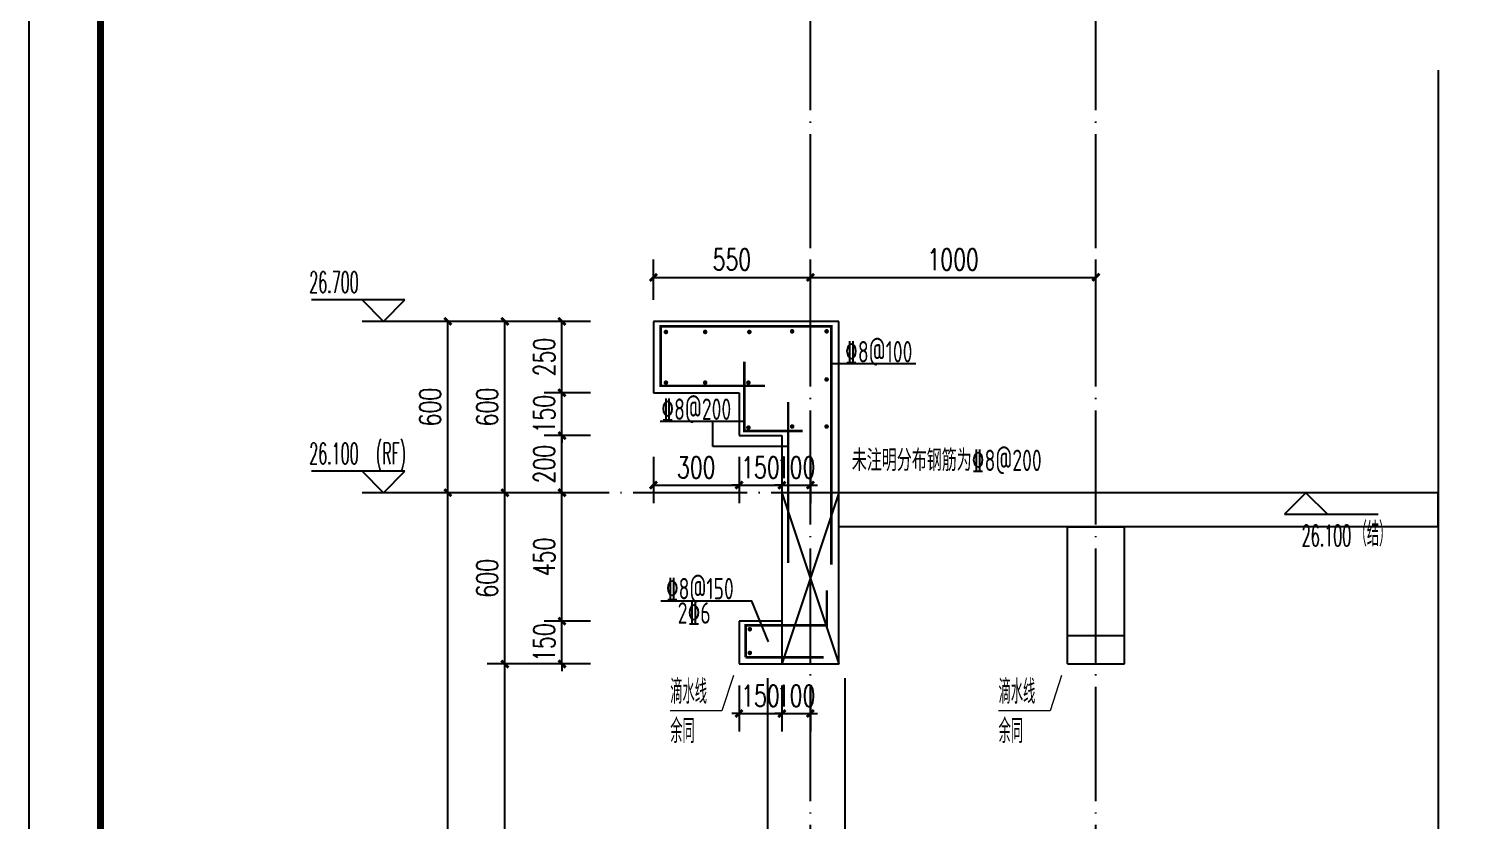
# Model space of a CAD drawing. Extents: x 393367 to 3005760, y 4998 to 826018.
# Drawn here: x 2895955 to 2901041, y 456993 to 459767 of the extents above; entities that cross this region are included whole.
import ezdxf

# ---------------------------------------------------------------- set-up
doc = ezdxf.new("R2010")
doc.units = 0
doc.header["$LTSCALE"] = 1000
doc.linetypes.add('DOTE', pattern=[2.42, 2, -0.2, 0.02, -0.2])
doc.layers.get('0').update_dxf_attribs({"linetype": 'CONTINUOUS'})
doc.layers.get('Defpoints').update_dxf_attribs({"linetype": 'CONTINUOUS'})
for name, color, linetype in [('DIM_ELEV', 3, 'CONTINUOUS'), ('DIM_SYMB', 3, 'CONTINUOUS'), ('DOTE', 8, 'DOTE'), ('PUB_DIM', 3, 'CONTINUOUS'), ('PUB_TEXT', 7, 'CONTINUOUS'), ('S-大样-砼线', 7, 'CONTINUOUS'), ('S-引出线', 40, 'CONTINUOUS'), ('TEXT', 7, 'CONTINUOUS'), ('WALL', 130, 'CONTINUOUS'), ('图框', 7, 'CONTINUOUS'), ('看线', 251, 'CONTINUOUS')]:
    doc.layers.add(name, color=color, linetype=linetype)
doc.layers.add('DIM_IDEN', color=3, linetype='CONTINUOUS', lineweight=15)
doc.layers.add('REIN', color=1, linetype='CONTINUOUS', lineweight=18)
doc.layers.add('yichutu', color=7, linetype='CONTINUOUS', true_color=0xffffff, plot=False)
doc.styles.add('_TCH_DIM', font='simplex.shx', dxfattribs={"width": 0.65, "bigfont": 'gbcbig.shx'})
doc.styles.add('_TCH_DIM_T3', font='SIMPLEX', dxfattribs={"width": 0.705882, "bigfont": 'GBCBIG'})
doc.styles.add('DIM_FONT_T3', font='SIMPLEX', dxfattribs={"width": 0.705882, "bigfont": 'GBCBIG'})
doc.styles.add('TSSD_Rein', font='Tssdeng.shx', dxfattribs={"width": 0.7, "bigfont": 'hztxt.shx'})
doc.dimstyles.new('_TCH_ARCH&&25', dxfattribs={"dimtxt": 74.375, "dimasz": 25, "dimexe": 62.5, "dimexo": 75, "dimgap": 25, "dimtad": 1, "dimdec": 0, "dimzin": 0, "dimdsep": 46, "dimtxsty": '_TCH_DIM_T3', "dimblk": 'ARCHTICK', "dimcen": 0.09, "dimclrt": 7, "dimazin": 2, "dimtfac": 1, "dimtdec": 0, "dimtix": 1, "dimtmove": 2, "dimatfit": 3, "dimfxl": 1, "dimtolj": 1, "dimtzin": 0, "dimarcsym": 0})

# ---------------------------------------------------------------- blocks, each defined once
blk = doc.blocks.new('GFDDDDRG')
at = {"layer": '图框'}
blk.add_lwpolyline([(923310, -107437), (923310, -159999), (893610, -159999), (893610, -107437)], close=True, dxfattribs=at)
blk.add_lwpolyline([(923310, -107437), (923310, -159999), (893610, -159999), (893610, -107437)], close=True, dxfattribs=at)
at = {"layer": '图框', "const_width": 50}
blk.add_lwpolyline([(894110, -159499), (922810, -159499), (922810, -108687), (894110, -108687)], close=True, dxfattribs=at)
blk = doc.blocks.new('A$C351C53CB')
at = {"layer": 'DIM_ELEV'}
for p, q in [((-150, 6475), (-478, 6475)), ((-225, 6400), (-300, 6475)), ((-225, 6400), (-150, 6475)), ((200, 6400), (-300, 6400)), ((-150, 5875), (-478, 5875)), ((-225, 5800), (-300, 5875)), ((-225, 5800), (-150, 5875)), ((200, 5800), (-300, 5800))]:
    blk.add_line(p, q, dxfattribs=at)
at = {"layer": 'PUB_TEXT', "style": '_TCH_DIM', "width": 0.494118}
for s, p in [('26.700', (-485.5, 6500)), ('26.100', (-485.5, 5900)), ('(RF)', (-251.8, 5900))]:
    blk.add_text(s, height=74.38, dxfattribs=at).set_placement(p)
blk = doc.blocks.new('_ArchTick')
at = {"color": 0, "linetype": 'ByBlock', "const_width": 0.4}
blk.add_lwpolyline([(-0.5, -0.5), (0.5, 0.5)], dxfattribs=at)
blk = doc.blocks.new('*D1505')
at = {"layer": 'Defpoints', "color": 0, "transparency": 16777216}
for p in [(2898441.8, 457542.7), (2898591.8, 457542.7), (2898591.8, 457369)]:
    blk.add_point(p, dxfattribs=at)
at = {"layer": 'PUB_DIM', "color": 0, "lineweight": -2, "transparency": 16777216}
for p, q in [((2898441.8, 457467.7), (2898441.8, 457306.5)), ((2898591.8, 457467.7), (2898591.8, 457306.5)), ((2898441.8, 457369), (2898416.8, 457369)), ((2898441.8, 457369), (2898591.8, 457369)), ((2898591.8, 457369), (2898616.8, 457369))]:
    blk.add_line(p, q, dxfattribs=at)
at = {"layer": 'PUB_DIM', "color": 0, "lineweight": -2, "transparency": 16777216, "xscale": 25, "yscale": 25, "zscale": 25}
blk.add_blockref('_ArchTick', (2898441.8, 457369), dxfattribs=at)
at = {"layer": 'PUB_DIM', "color": 0, "lineweight": -2, "transparency": 16777216, "xscale": 25, "yscale": 25, "zscale": 25, "rotation": 180}
blk.add_blockref('_ArchTick', (2898591.8, 457369), dxfattribs=at)
at = {"layer": 'PUB_DIM', "color": 7, "transparency": 16777216, "insert": (2898516.8, 457431.2), "char_height": 74.38, "attachment_point": 5, "style": '_TCH_DIM_T3'}
blk.add_mtext('\\A1;150', dxfattribs=at)
blk = doc.blocks.new('*D1506')
at = {"layer": 'Defpoints', "color": 0, "transparency": 16777216}
for p in [(2898591.8, 457542.7), (2898691.8, 457542.7), (2898691.8, 457369)]:
    blk.add_point(p, dxfattribs=at)
at = {"layer": 'PUB_DIM', "color": 0, "lineweight": -2, "transparency": 16777216}
for p, q in [((2898591.8, 457467.7), (2898591.8, 457306.5)), ((2898691.8, 457467.7), (2898691.8, 457306.5)), ((2898591.8, 457369), (2898566.8, 457369)), ((2898591.8, 457369), (2898691.8, 457369)), ((2898691.8, 457369), (2898716.8, 457369))]:
    blk.add_line(p, q, dxfattribs=at)
at = {"layer": 'PUB_DIM', "color": 0, "lineweight": -2, "transparency": 16777216, "xscale": 25, "yscale": 25, "zscale": 25}
blk.add_blockref('_ArchTick', (2898591.8, 457369), dxfattribs=at)
at = {"layer": 'PUB_DIM', "color": 0, "lineweight": -2, "transparency": 16777216, "xscale": 25, "yscale": 25, "zscale": 25, "rotation": 180}
blk.add_blockref('_ArchTick', (2898691.8, 457369), dxfattribs=at)
at = {"layer": 'PUB_DIM', "color": 7, "transparency": 16777216, "insert": (2898641.8, 457431.2), "char_height": 74.38, "attachment_point": 5, "style": '_TCH_DIM_T3'}
blk.add_mtext('\\A1;100', dxfattribs=at)
blk = doc.blocks.new('*D1507')
at = {"layer": 'Defpoints', "color": 0, "transparency": 16777216}
for p in [(2898141.8, 458342.7), (2898441.8, 458342.7), (2898441.8, 458169)]:
    blk.add_point(p, dxfattribs=at)
at = {"layer": 'PUB_DIM', "color": 0, "lineweight": -2, "transparency": 16777216}
for p, q in [((2898141.8, 458267.7), (2898141.8, 458106.5)), ((2898441.8, 458267.7), (2898441.8, 458106.5)), ((2898141.8, 458169), (2898441.8, 458169))]:
    blk.add_line(p, q, dxfattribs=at)
at = {"layer": 'PUB_DIM', "color": 0, "lineweight": -2, "transparency": 16777216, "xscale": 25, "yscale": 25, "zscale": 25, "rotation": 180}
blk.add_blockref('_ArchTick', (2898141.8, 458169), dxfattribs=at)
at = {"layer": 'PUB_DIM', "color": 0, "lineweight": -2, "transparency": 16777216, "xscale": 25, "yscale": 25, "zscale": 25}
blk.add_blockref('_ArchTick', (2898441.8, 458169), dxfattribs=at)
at = {"layer": 'PUB_DIM', "color": 7, "transparency": 16777216, "insert": (2898291.8, 458231.2), "char_height": 74.38, "attachment_point": 5, "style": '_TCH_DIM_T3'}
blk.add_mtext('\\A1;300', dxfattribs=at)
blk = doc.blocks.new('*D1508')
at = {"layer": 'Defpoints', "color": 0, "transparency": 16777216}
for p in [(2898441.8, 458342.7), (2898591.8, 458342.7), (2898591.8, 458169)]:
    blk.add_point(p, dxfattribs=at)
at = {"layer": 'PUB_DIM', "color": 0, "lineweight": -2, "transparency": 16777216}
for p, q in [((2898441.8, 458267.7), (2898441.8, 458106.5)), ((2898591.8, 458267.7), (2898591.8, 458106.5)), ((2898441.8, 458169), (2898416.8, 458169)), ((2898441.8, 458169), (2898591.8, 458169)), ((2898591.8, 458169), (2898616.8, 458169))]:
    blk.add_line(p, q, dxfattribs=at)
at = {"layer": 'PUB_DIM', "color": 0, "lineweight": -2, "transparency": 16777216, "xscale": 25, "yscale": 25, "zscale": 25}
blk.add_blockref('_ArchTick', (2898441.8, 458169), dxfattribs=at)
at = {"layer": 'PUB_DIM', "color": 0, "lineweight": -2, "transparency": 16777216, "xscale": 25, "yscale": 25, "zscale": 25, "rotation": 180}
blk.add_blockref('_ArchTick', (2898591.8, 458169), dxfattribs=at)
at = {"layer": 'PUB_DIM', "color": 7, "transparency": 16777216, "insert": (2898516.8, 458231.2), "char_height": 74.38, "attachment_point": 5, "style": '_TCH_DIM_T3'}
blk.add_mtext('\\A1;150', dxfattribs=at)
blk = doc.blocks.new('*D1509')
at = {"layer": 'Defpoints', "color": 0, "transparency": 16777216}
for p in [(2898591.8, 458342.7), (2898691.8, 458342.7), (2898691.8, 458169)]:
    blk.add_point(p, dxfattribs=at)
at = {"layer": 'PUB_DIM', "color": 0, "lineweight": -2, "transparency": 16777216}
for p, q in [((2898591.8, 458267.7), (2898591.8, 458106.5)), ((2898691.8, 458267.7), (2898691.8, 458106.5)), ((2898591.8, 458169), (2898566.8, 458169)), ((2898591.8, 458169), (2898691.8, 458169)), ((2898691.8, 458169), (2898716.8, 458169))]:
    blk.add_line(p, q, dxfattribs=at)
at = {"layer": 'PUB_DIM', "color": 0, "lineweight": -2, "transparency": 16777216, "xscale": 25, "yscale": 25, "zscale": 25}
blk.add_blockref('_ArchTick', (2898591.8, 458169), dxfattribs=at)
at = {"layer": 'PUB_DIM', "color": 0, "lineweight": -2, "transparency": 16777216, "xscale": 25, "yscale": 25, "zscale": 25, "rotation": 180}
blk.add_blockref('_ArchTick', (2898691.8, 458169), dxfattribs=at)
at = {"layer": 'PUB_DIM', "color": 7, "transparency": 16777216, "insert": (2898641.8, 458231.2), "char_height": 74.38, "attachment_point": 5, "style": '_TCH_DIM_T3'}
blk.add_mtext('\\A1;100', dxfattribs=at)
blk = doc.blocks.new('*D1510')
at = {"layer": 'Defpoints', "color": 0, "transparency": 16777216}
for p in [(2898691.8, 458896.9), (2898141.8, 458742.7), (2898691.8, 458742.7)]:
    blk.add_point(p, dxfattribs=at)
at = {"layer": 'PUB_DIM', "color": 0, "lineweight": -2, "transparency": 16777216}
for p, q in [((2898141.8, 458817.7), (2898141.8, 458959.4)), ((2898691.8, 458817.7), (2898691.8, 458959.4)), ((2898141.8, 458896.9), (2898691.8, 458896.9))]:
    blk.add_line(p, q, dxfattribs=at)
at = {"layer": 'PUB_DIM', "color": 0, "lineweight": -2, "transparency": 16777216, "xscale": 25, "yscale": 25, "zscale": 25, "rotation": 180}
blk.add_blockref('_ArchTick', (2898141.8, 458896.9), dxfattribs=at)
at = {"layer": 'PUB_DIM', "color": 0, "lineweight": -2, "transparency": 16777216, "xscale": 25, "yscale": 25, "zscale": 25}
blk.add_blockref('_ArchTick', (2898691.8, 458896.9), dxfattribs=at)
at = {"layer": 'PUB_DIM', "color": 7, "transparency": 16777216, "insert": (2898416.8, 458959.1), "char_height": 74.38, "attachment_point": 5, "style": '_TCH_DIM_T3'}
blk.add_mtext('\\A1;550', dxfattribs=at)
blk = doc.blocks.new('*D1511')
at = {"layer": 'Defpoints', "color": 0, "transparency": 16777216}
for p in [(2899691.8, 458896.9), (2898691.8, 458742.7), (2899691.8, 458742.7)]:
    blk.add_point(p, dxfattribs=at)
at = {"layer": 'PUB_DIM', "color": 0, "lineweight": -2, "transparency": 16777216}
for p, q in [((2898691.8, 458817.7), (2898691.8, 458959.4)), ((2899691.8, 458817.7), (2899691.8, 458959.4)), ((2898691.8, 458896.9), (2899691.8, 458896.9))]:
    blk.add_line(p, q, dxfattribs=at)
at = {"layer": 'PUB_DIM', "color": 0, "lineweight": -2, "transparency": 16777216, "xscale": 25, "yscale": 25, "zscale": 25, "rotation": 180}
blk.add_blockref('_ArchTick', (2898691.8, 458896.9), dxfattribs=at)
at = {"layer": 'PUB_DIM', "color": 0, "lineweight": -2, "transparency": 16777216, "xscale": 25, "yscale": 25, "zscale": 25}
blk.add_blockref('_ArchTick', (2899691.8, 458896.9), dxfattribs=at)
at = {"layer": 'PUB_DIM', "color": 7, "transparency": 16777216, "insert": (2899191.8, 458959.1), "char_height": 74.38, "attachment_point": 5, "style": '_TCH_DIM_T3'}
blk.add_mtext('\\A1;1000', dxfattribs=at)
blk = doc.blocks.new('*D1512')
at = {"layer": 'Defpoints', "color": 0, "transparency": 16777216}
for p in [(2897821.6, 458742.7), (2897996.3, 458742.7), (2897996.3, 458492.7)]:
    blk.add_point(p, dxfattribs=at)
at = {"layer": 'PUB_DIM', "color": 0, "lineweight": -2, "transparency": 16777216}
for p, q in [((2897921.3, 458742.7), (2897759.1, 458742.7)), ((2897821.6, 458492.7), (2897821.6, 458742.7)), ((2897921.3, 458492.7), (2897759.1, 458492.7))]:
    blk.add_line(p, q, dxfattribs=at)
at = {"layer": 'PUB_DIM', "color": 0, "lineweight": -2, "transparency": 16777216, "xscale": 25, "yscale": 25, "zscale": 25}
for p, rotation in [((2897821.6, 458742.7), 90), ((2897821.6, 458492.7), 270)]:
    blk.add_blockref('_ArchTick', p, dxfattribs=dict(at, rotation=rotation))
at = {"layer": 'PUB_DIM', "color": 7, "transparency": 16777216, "insert": (2897759.5, 458617.7), "char_height": 74.38, "attachment_point": 5, "rotation": 90, "style": '_TCH_DIM_T3'}
blk.add_mtext('\\A1;250', dxfattribs=at)
blk = doc.blocks.new('*D1513')
at = {"layer": 'Defpoints', "color": 0, "transparency": 16777216}
for p in [(2897821.6, 458492.7), (2897996.3, 458492.7), (2897996.3, 458342.7)]:
    blk.add_point(p, dxfattribs=at)
at = {"layer": 'PUB_DIM', "color": 0, "lineweight": -2, "transparency": 16777216}
for p, q in [((2897921.3, 458492.7), (2897759.1, 458492.7)), ((2897821.6, 458492.7), (2897821.6, 458517.7)), ((2897821.6, 458342.7), (2897821.6, 458492.7)), ((2897921.3, 458342.7), (2897759.1, 458342.7)), ((2897821.6, 458342.7), (2897821.6, 458317.7))]:
    blk.add_line(p, q, dxfattribs=at)
at = {"layer": 'PUB_DIM', "color": 0, "lineweight": -2, "transparency": 16777216, "xscale": 25, "yscale": 25, "zscale": 25}
for p, rotation in [((2897821.6, 458492.7), 270), ((2897821.6, 458342.7), 90)]:
    blk.add_blockref('_ArchTick', p, dxfattribs=dict(at, rotation=rotation))
at = {"layer": 'PUB_DIM', "color": 7, "transparency": 16777216, "insert": (2897759.5, 458417.7), "char_height": 74.38, "attachment_point": 5, "rotation": 90, "style": '_TCH_DIM_T3'}
blk.add_mtext('\\A1;150', dxfattribs=at)
blk = doc.blocks.new('*D1514')
at = {"layer": 'Defpoints', "color": 0, "transparency": 16777216}
for p in [(2897821.6, 458342.7), (2897996.3, 458342.7), (2897996.3, 458142.7)]:
    blk.add_point(p, dxfattribs=at)
at = {"layer": 'PUB_DIM', "color": 0, "lineweight": -2, "transparency": 16777216}
for p, q in [((2897921.3, 458342.7), (2897759.1, 458342.7)), ((2897821.6, 458142.7), (2897821.6, 458342.7)), ((2897921.3, 458142.7), (2897759.1, 458142.7))]:
    blk.add_line(p, q, dxfattribs=at)
at = {"layer": 'PUB_DIM', "color": 0, "lineweight": -2, "transparency": 16777216, "xscale": 25, "yscale": 25, "zscale": 25}
for p, rotation in [((2897821.6, 458342.7), 90), ((2897821.6, 458142.7), 270)]:
    blk.add_blockref('_ArchTick', p, dxfattribs=dict(at, rotation=rotation))
at = {"layer": 'PUB_DIM', "color": 7, "transparency": 16777216, "insert": (2897759.5, 458242.7), "char_height": 74.38, "attachment_point": 5, "rotation": 90, "style": '_TCH_DIM_T3'}
blk.add_mtext('\\A1;200', dxfattribs=at)
blk = doc.blocks.new('*D1515')
at = {"layer": 'Defpoints', "color": 0, "transparency": 16777216}
for p in [(2897821.6, 458142.7), (2897996.3, 458142.7), (2897996.3, 457692.7)]:
    blk.add_point(p, dxfattribs=at)
at = {"layer": 'PUB_DIM', "color": 0, "lineweight": -2, "transparency": 16777216}
for p, q in [((2897921.3, 458142.7), (2897759.1, 458142.7)), ((2897821.6, 457692.7), (2897821.6, 458142.7)), ((2897921.3, 457692.7), (2897759.1, 457692.7))]:
    blk.add_line(p, q, dxfattribs=at)
at = {"layer": 'PUB_DIM', "color": 0, "lineweight": -2, "transparency": 16777216, "xscale": 25, "yscale": 25, "zscale": 25}
for p, rotation in [((2897821.6, 458142.7), 90), ((2897821.6, 457692.7), 270)]:
    blk.add_blockref('_ArchTick', p, dxfattribs=dict(at, rotation=rotation))
at = {"layer": 'PUB_DIM', "color": 7, "transparency": 16777216, "insert": (2897759.5, 457917.7), "char_height": 74.38, "attachment_point": 5, "rotation": 90, "style": '_TCH_DIM_T3'}
blk.add_mtext('\\A1;450', dxfattribs=at)
blk = doc.blocks.new('*D1516')
at = {"layer": 'Defpoints', "color": 0, "transparency": 16777216}
for p in [(2897821.6, 457692.7), (2897996.3, 457692.7), (2897996.3, 457542.7)]:
    blk.add_point(p, dxfattribs=at)
at = {"layer": 'PUB_DIM', "color": 0, "lineweight": -2, "transparency": 16777216}
for p, q in [((2897921.3, 457692.7), (2897759.1, 457692.7)), ((2897821.6, 457692.7), (2897821.6, 457717.7)), ((2897821.6, 457542.7), (2897821.6, 457692.7)), ((2897921.3, 457542.7), (2897759.1, 457542.7)), ((2897821.6, 457542.7), (2897821.6, 457517.7))]:
    blk.add_line(p, q, dxfattribs=at)
at = {"layer": 'PUB_DIM', "color": 0, "lineweight": -2, "transparency": 16777216, "xscale": 25, "yscale": 25, "zscale": 25}
for p, rotation in [((2897821.6, 457692.7), 270), ((2897821.6, 457542.7), 90)]:
    blk.add_blockref('_ArchTick', p, dxfattribs=dict(at, rotation=rotation))
at = {"layer": 'PUB_DIM', "color": 7, "transparency": 16777216, "insert": (2897759.5, 457617.7), "char_height": 74.38, "attachment_point": 5, "rotation": 90, "style": '_TCH_DIM_T3'}
blk.add_mtext('\\A1;150', dxfattribs=at)
blk = doc.blocks.new('*D1531')
at = {"layer": 'Defpoints', "color": 0, "transparency": 16777216}
for p in [(2897621.6, 457542.7), (2897921.6, 457542.7), (2897921.6, 456142.7)]:
    blk.add_point(p, dxfattribs=at)
at = {"layer": 'PUB_DIM', "color": 0, "lineweight": -2, "transparency": 16777216}
for p, q in [((2897846.6, 457542.7), (2897559.1, 457542.7)), ((2897621.6, 456142.7), (2897621.6, 457542.7)), ((2897846.6, 456142.7), (2897559.1, 456142.7))]:
    blk.add_line(p, q, dxfattribs=at)
at = {"layer": 'PUB_DIM', "color": 0, "lineweight": -2, "transparency": 16777216, "xscale": 25, "yscale": 25, "zscale": 25}
for p, rotation in [((2897621.6, 457542.7), 90), ((2897621.6, 456142.7), 270)]:
    blk.add_blockref('_ArchTick', p, dxfattribs=dict(at, rotation=rotation))
at = {"layer": 'PUB_DIM', "color": 7, "transparency": 16777216, "insert": (2897559.5, 456842.7), "char_height": 74.38, "attachment_point": 5, "rotation": 90, "style": '_TCH_DIM_T3'}
blk.add_mtext('\\A1;1400', dxfattribs=at)
blk = doc.blocks.new('*D1532')
at = {"layer": 'Defpoints', "color": 0, "transparency": 16777216}
for p in [(2897621.6, 458142.7), (2897921.6, 458142.7), (2897921.6, 457542.7)]:
    blk.add_point(p, dxfattribs=at)
at = {"layer": 'PUB_DIM', "color": 0, "lineweight": -2, "transparency": 16777216}
for p, q in [((2897846.6, 458142.7), (2897559.1, 458142.7)), ((2897621.6, 457542.7), (2897621.6, 458142.7)), ((2897846.6, 457542.7), (2897559.1, 457542.7))]:
    blk.add_line(p, q, dxfattribs=at)
at = {"layer": 'PUB_DIM', "color": 0, "lineweight": -2, "transparency": 16777216, "xscale": 25, "yscale": 25, "zscale": 25}
for p, rotation in [((2897621.6, 458142.7), 90), ((2897621.6, 457542.7), 270)]:
    blk.add_blockref('_ArchTick', p, dxfattribs=dict(at, rotation=rotation))
at = {"layer": 'PUB_DIM', "color": 7, "transparency": 16777216, "insert": (2897559.5, 457842.7), "char_height": 74.38, "attachment_point": 5, "rotation": 90, "style": '_TCH_DIM_T3'}
blk.add_mtext('\\A1;600', dxfattribs=at)
blk = doc.blocks.new('*D1533')
at = {"layer": 'Defpoints', "color": 0, "transparency": 16777216}
for p in [(2897621.6, 458742.7), (2897921.6, 458742.7), (2897921.6, 458142.7)]:
    blk.add_point(p, dxfattribs=at)
at = {"layer": 'PUB_DIM', "color": 0, "lineweight": -2, "transparency": 16777216}
for p, q in [((2897846.6, 458742.7), (2897559.1, 458742.7)), ((2897621.6, 458142.7), (2897621.6, 458742.7)), ((2897846.6, 458142.7), (2897559.1, 458142.7))]:
    blk.add_line(p, q, dxfattribs=at)
at = {"layer": 'PUB_DIM', "color": 0, "lineweight": -2, "transparency": 16777216, "xscale": 25, "yscale": 25, "zscale": 25}
for p, rotation in [((2897621.6, 458742.7), 90), ((2897621.6, 458142.7), 270)]:
    blk.add_blockref('_ArchTick', p, dxfattribs=dict(at, rotation=rotation))
at = {"layer": 'PUB_DIM', "color": 7, "transparency": 16777216, "insert": (2897559.5, 458442.7), "char_height": 74.38, "attachment_point": 5, "rotation": 90, "style": '_TCH_DIM_T3'}
blk.add_mtext('\\A1;600', dxfattribs=at)
blk = doc.blocks.new('*D1539')
at = {"layer": 'Defpoints', "color": 0, "transparency": 16777216}
for p in [(2897421.6, 458142.7), (2897921.6, 458142.7), (2897921.6, 455242.7)]:
    blk.add_point(p, dxfattribs=at)
at = {"layer": 'PUB_DIM', "color": 0, "lineweight": -2, "transparency": 16777216}
for p, q in [((2897846.6, 458142.7), (2897359.1, 458142.7)), ((2897421.6, 455242.7), (2897421.6, 458142.7)), ((2897846.6, 455242.7), (2897359.1, 455242.7))]:
    blk.add_line(p, q, dxfattribs=at)
at = {"layer": 'PUB_DIM', "color": 0, "lineweight": -2, "transparency": 16777216, "xscale": 25, "yscale": 25, "zscale": 25}
for p, rotation in [((2897421.6, 458142.7), 90), ((2897421.6, 455242.7), 270)]:
    blk.add_blockref('_ArchTick', p, dxfattribs=dict(at, rotation=rotation))
at = {"layer": 'PUB_DIM', "color": 7, "transparency": 16777216, "insert": (2897359.5, 456692.7), "char_height": 74.38, "attachment_point": 5, "rotation": 90, "style": '_TCH_DIM_T3'}
blk.add_mtext('\\A1;2900', dxfattribs=at)
blk = doc.blocks.new('*D1540')
at = {"layer": 'Defpoints', "color": 0, "transparency": 16777216}
for p in [(2897421.6, 458742.7), (2897921.6, 458742.7), (2897921.6, 458142.7)]:
    blk.add_point(p, dxfattribs=at)
at = {"layer": 'PUB_DIM', "color": 0, "lineweight": -2, "transparency": 16777216}
for p, q in [((2897846.6, 458742.7), (2897359.1, 458742.7)), ((2897421.6, 458142.7), (2897421.6, 458742.7)), ((2897846.6, 458142.7), (2897359.1, 458142.7))]:
    blk.add_line(p, q, dxfattribs=at)
at = {"layer": 'PUB_DIM', "color": 0, "lineweight": -2, "transparency": 16777216, "xscale": 25, "yscale": 25, "zscale": 25}
for p, rotation in [((2897421.6, 458742.7), 90), ((2897421.6, 458142.7), 270)]:
    blk.add_blockref('_ArchTick', p, dxfattribs=dict(at, rotation=rotation))
at = {"layer": 'PUB_DIM', "color": 7, "transparency": 16777216, "insert": (2897359.5, 458442.7), "char_height": 74.38, "attachment_point": 5, "rotation": 90, "style": '_TCH_DIM_T3'}
blk.add_mtext('\\A1;600', dxfattribs=at)
blk = doc.blocks.new('A$C724E2FC0')
at = {"layer": 'REIN', "const_width": 9}
for points in [[(370, 974.1), (4.5, 974.1), (4.5, 1182.5), (602.2, 1182.5), (602.2, 347.5)], [(451.1, 353.1), (451.1, 917.8)], [(302.5, 23.5), (302.5, 135.2), (586.4, 135.2), (586.4, 258.2)]]:
    blk.add_lwpolyline(points, dxfattribs=at)
at = {"layer": 'REIN', "const_width": 8}
for points in [[(18.8, 1162.9, 1), (26.8, 1162.9, 1)], [(156.2, 1162.9, 1), (164.2, 1162.9, 1)], [(311.1, 1162.9, 1), (319.1, 1162.9, 1)], [(460.9, 1165.1, 1), (468.9, 1165.1, 1)], [(581.6, 1165.1, 1), (589.6, 1165.1, 1)], [(18.8, 985.4, 1), (26.8, 985.4, 1)], [(156.2, 985.4, 1), (164.2, 985.4, 1)], [(307.7, 985.4, 1), (315.7, 985.4, 1)], [(581.6, 996.6, 1), (589.6, 996.6, 1)], [(307.7, 827.9, 1), (315.7, 827.9, 1)], [(460.9, 831.7, 1), (468.9, 831.7, 1)], [(581.6, 831.7, 1), (589.6, 831.7, 1)], [(312.7, 121.6, 1), (320.7, 121.6, 1)], [(312.7, 38.7, 1), (320.7, 38.7, 1)]]:
    blk.add_lwpolyline(points, format="xyb", close=True, dxfattribs=at)
at = {"layer": 'REIN'}
for points in [[(297.1, 1058.5, 9, 9, 0), (297.1, 815.8, 9, 9, 0), (501.6, 815.8, 9, 9, 0)], [(302.5, 23.5, 9, 9, 0), (575, 23.5, 9, 9, 0)]]:
    blk.add_lwpolyline(points, format="xyseb", dxfattribs=at)
at = {"layer": 'S-大样-砼线'}
for p, q in [((429, 600), (629, 0)), ((629, 600), (429, 0))]:
    blk.add_line(p, q, dxfattribs=at)
blk.add_lwpolyline([(629, 600), (429, 600), (429, 0), (629, 0)], close=True, dxfattribs=at)
at = {"layer": 'S-引出线'}
for p, q in [((598.2, 1052), (898.4, 1052)), ((3.2, 850.8), (297.1, 850.8)), ((186.9, 761.6), (186.9, 850.8)), ((451.1, 761.6), (186.9, 761.6))]:
    blk.add_line(p, q, dxfattribs=at)
blk.add_lwpolyline([(381.7, 78), (323.7, 219.5), (5.3, 219.5)], dxfattribs=at)
at = {"layer": 'TEXT', "style": 'TSSD_Rein', "width": 0.7}
for s, p in [('%%1328@100', (650.3, 1056.1)), ('%%1328@200', (6.4, 854.9)), ('未注明分布钢筋为%%1328@200', (674, 675.8)), ('%%1328@150', (22.3, 226.3)), ('2%%1326', (64.1, 141.1))]:
    blk.add_text(s, height=75, rotation=0, dxfattribs=at).set_placement(p)
blk = doc.blocks.new('yct-525-297-26250-14850-50-3002')
at = {"layer": 'yichutu', "color": 7, "true_color": 0xffffff}
blk.add_lwpolyline([(0, 0), (0, 14850), (26250, 14850), (26250, 0)], close=True, dxfattribs=at)

msp = doc.modelspace()

# ---------------------------------------------------------------- linework, layer by layer
at = {"layer": 'DIM_ELEV', "color": 3}
for p, q in [((2900427.57054, 458142.70355), (2900352.57054, 458067.70355)), ((2900427.57054, 458142.70355), (2900502.57054, 458067.70355)), ((2900352.57054, 458067.70355), (2900680.57054, 458067.70355))]:
    msp.add_line(p, q, dxfattribs=at)
at = {"layer": 'DIM_IDEN'}
for p, q in [((2898421.8406, 457502.69996), (2898381.97759, 457378.33333)), ((2899571.8406, 457502.70369), (2899531.97759, 457378.33705)), ((2898381.97759, 457378.33333), (2898200.88493, 457378.33333)), ((2899531.97759, 457378.33705), (2899350.88493, 457378.33705))]:
    msp.add_line(p, q, dxfattribs=at)
at = {"layer": 'DIM_SYMB'}
msp.add_lwpolyline([(2900890.36552, 459622.70355), (2900890.36552, 450960.82741), (2900942.86552, 450941.71897), (2900837.86552, 450923.20464), (2900890.36552, 450904.57741), (2900890.36552, 442242.70126)], dxfattribs=at)
at = {"layer": 'DOTE', "linetype": 'DOTE', "ltscale": 0.2}
for p, q in [((2898691.8406, 442542.70126), (2898691.8406, 460222.70355)), ((2899691.8406, 442542.70126), (2899691.8406, 460222.70355)), ((2900890.36552, 458142.70355), (2897921.64645, 458142.70355))]:
    msp.add_line(p, q, dxfattribs=at)
at = {"layer": 'WALL'}
for p, q in [((2898141.84078, 458742.70789), (2898141.84043, 458492.70578)), ((2898791.8406, 458742.68988), (2898141.84078, 458742.70789)), ((2898791.8406, 458142.70355), (2898791.8406, 458742.68988)), ((2898141.84043, 458492.70578), (2898441.84037, 458492.70343)), ((2898441.84037, 458492.70343), (2898441.84084, 458342.70355)), ((2898441.84084, 458342.70355), (2898591.8406, 458342.70355)), ((2898591.8406, 458342.70355), (2898591.8406, 457692.70355)), ((2900890.36552, 458142.70355), (2898791.8406, 458142.70355)), ((2900890.36552, 458022.70355), (2900890.36552, 458142.70355)), ((2900890.36552, 458022.70355), (2898791.8406, 458022.70355)), ((2898791.8406, 457542.70355), (2898791.8406, 458022.70355)), ((2899591.84004, 457642.70384), (2899591.8406, 458022.7037)), ((2899591.8406, 458022.7037), (2899791.8406, 458022.7034)), ((2899791.84004, 457642.70354), (2899791.8406, 458022.7034)), ((2898591.8406, 457692.70355), (2898441.8406, 457692.70355)), ((2898441.8406, 457692.70355), (2898441.8406, 457542.70355)), ((2899591.84004, 457542.70369), (2899591.84004, 457642.70369)), ((2899591.84004, 457642.70369), (2899791.84004, 457642.70369)), ((2899791.84004, 457542.70369), (2899791.84004, 457642.70369)), ((2898441.8406, 457542.70355), (2898791.8406, 457542.70355)), ((2899591.84004, 457542.70369), (2899791.84004, 457542.70369))]:
    msp.add_line(p, q, dxfattribs=at)
at = {"layer": '看线'}
for p, q in [((2898541.84061, 457492.70349), (2898541.8406, 455398.0605)), ((2898811.8406, 457492.70349), (2898811.84061, 455407.70335))]:
    msp.add_line(p, q, dxfattribs=at)

# ---------------------------------------------------------------- block references
at = {"xscale": 0.5, "yscale": 0.5, "zscale": 0.5}
msp.add_blockref('GFDDDDRG', (2449149.86148, 518369.20917), dxfattribs=at)
msp.add_blockref('A$C351C53CB', (2897421.64645, 452342.70355))
at = {"layer": 'TEXT'}
msp.add_blockref('A$C724E2FC0', (2898162.87181, 457542.71121), dxfattribs=at)
at = {"layer": 'yichutu', "rotation": 270}
msp.add_blockref('yct-525-297-26250-14850-50-3002', (2895954.75106, 464650.72831), dxfattribs=at)

# ---------------------------------------------------------------- texts
at = {"layer": 'DIM_ELEV', "color": 7, "style": '_TCH_DIM'}
for s, height, width, p in [('（结）', 84.397163, 0.7, (2900598.5167, 457955.17855)), ('26.100', 74.375, 0.494118, (2900413.0167, 457955.17855))]:
    msp.add_text(s, height=height, dxfattribs=dict(at, width=width)).set_placement(p)
at = {"layer": 'PUB_TEXT', "style": 'DIM_FONT_T3', "width": 0.705882}
for s, p in [('滴水线', (2898200.88493, 457403.35833)), ('滴水线', (2899350.88493, 457403.36205)), ('余同', (2898200.88493, 457265.80833)), ('余同', (2899350.88493, 457265.81205))]:
    msp.add_text(s, height=84.397163, dxfattribs=at).set_placement(p)

# ---------------------------------------------------------------- dimensions: what is measured, and where the dimension line sits
at = {"layer": 'PUB_DIM'}
for p1, p2, distance, picture, middle in [((2898141.84073, 458742.70355), (2898691.84061, 458742.70355), 154.16052, '*D1510', (2898416.84067, 458959.05157)), ((2898691.84061, 458742.70355), (2899691.8406, 458742.70355), 154.16052, '*D1511', (2899191.84061, 458959.05157)), ((2897921.64645, 458142.70355), (2897921.64645, 458742.70355), 500, '*D1540', (2897359.45895, 458442.70355)), ((2897921.64645, 458142.70355), (2897921.64645, 458742.70355), 300, '*D1533', (2897559.45895, 458442.70355)), ((2897996.25721, 458492.705), (2897996.25721, 458742.70355), 174.61077, '*D1512', (2897759.45895, 458617.70428)), ((2897996.25721, 458342.70418), (2897996.25721, 458492.705), 174.61077, '*D1513', (2897759.45895, 458417.70459)), ((2897996.25721, 458142.70355), (2897996.25721, 458342.70418), 174.61077, '*D1514', (2897759.45895, 458242.70387)), ((2898141.8406, 458342.70355), (2898441.84109, 458342.70355), -173.71069, '*D1507', (2898291.84084, 458231.18036)), ((2898441.84109, 458342.70355), (2898591.84061, 458342.70355), -173.71069, '*D1508', (2898516.84085, 458231.18036)), ((2898591.84061, 458342.70355), (2898691.84061, 458342.70355), -173.71069, '*D1509', (2898641.84061, 458231.18036)), ((2897921.64645, 455242.70355), (2897921.64645, 458142.70355), 500, '*D1539', (2897359.45895, 456692.70355)), ((2897921.64645, 457542.69542), (2897921.64645, 458142.70355), 300, '*D1532', (2897559.45895, 457842.69949)), ((2897996.25721, 457692.70355), (2897996.25721, 458142.70355), 174.61077, '*D1515', (2897759.45895, 457917.70355)), ((2897996.25721, 457542.70355), (2897996.25721, 457692.70355), 174.61077, '*D1516', (2897759.45895, 457617.70355)), ((2897921.64645, 456142.70369), (2897921.64645, 457542.69542), 300, '*D1531', (2897559.45895, 456842.69955)), ((2898441.8406, 457542.70355), (2898591.8406, 457542.70355), -173.71069, '*D1505', (2898516.8406, 457431.18036)), ((2898591.8406, 457542.70355), (2898691.8406, 457542.70355), -173.71069, '*D1506', (2898641.8406, 457431.18036))]:
    dim = msp.add_aligned_dim(p1=p1, p2=p2, distance=distance, dimstyle='_TCH_ARCH&&25', dxfattribs=at)
    dim.commit()
    dim.dimension.update_dxf_attribs({"geometry": picture, "text_midpoint": middle})

doc.saveas('drawing.dxf')
